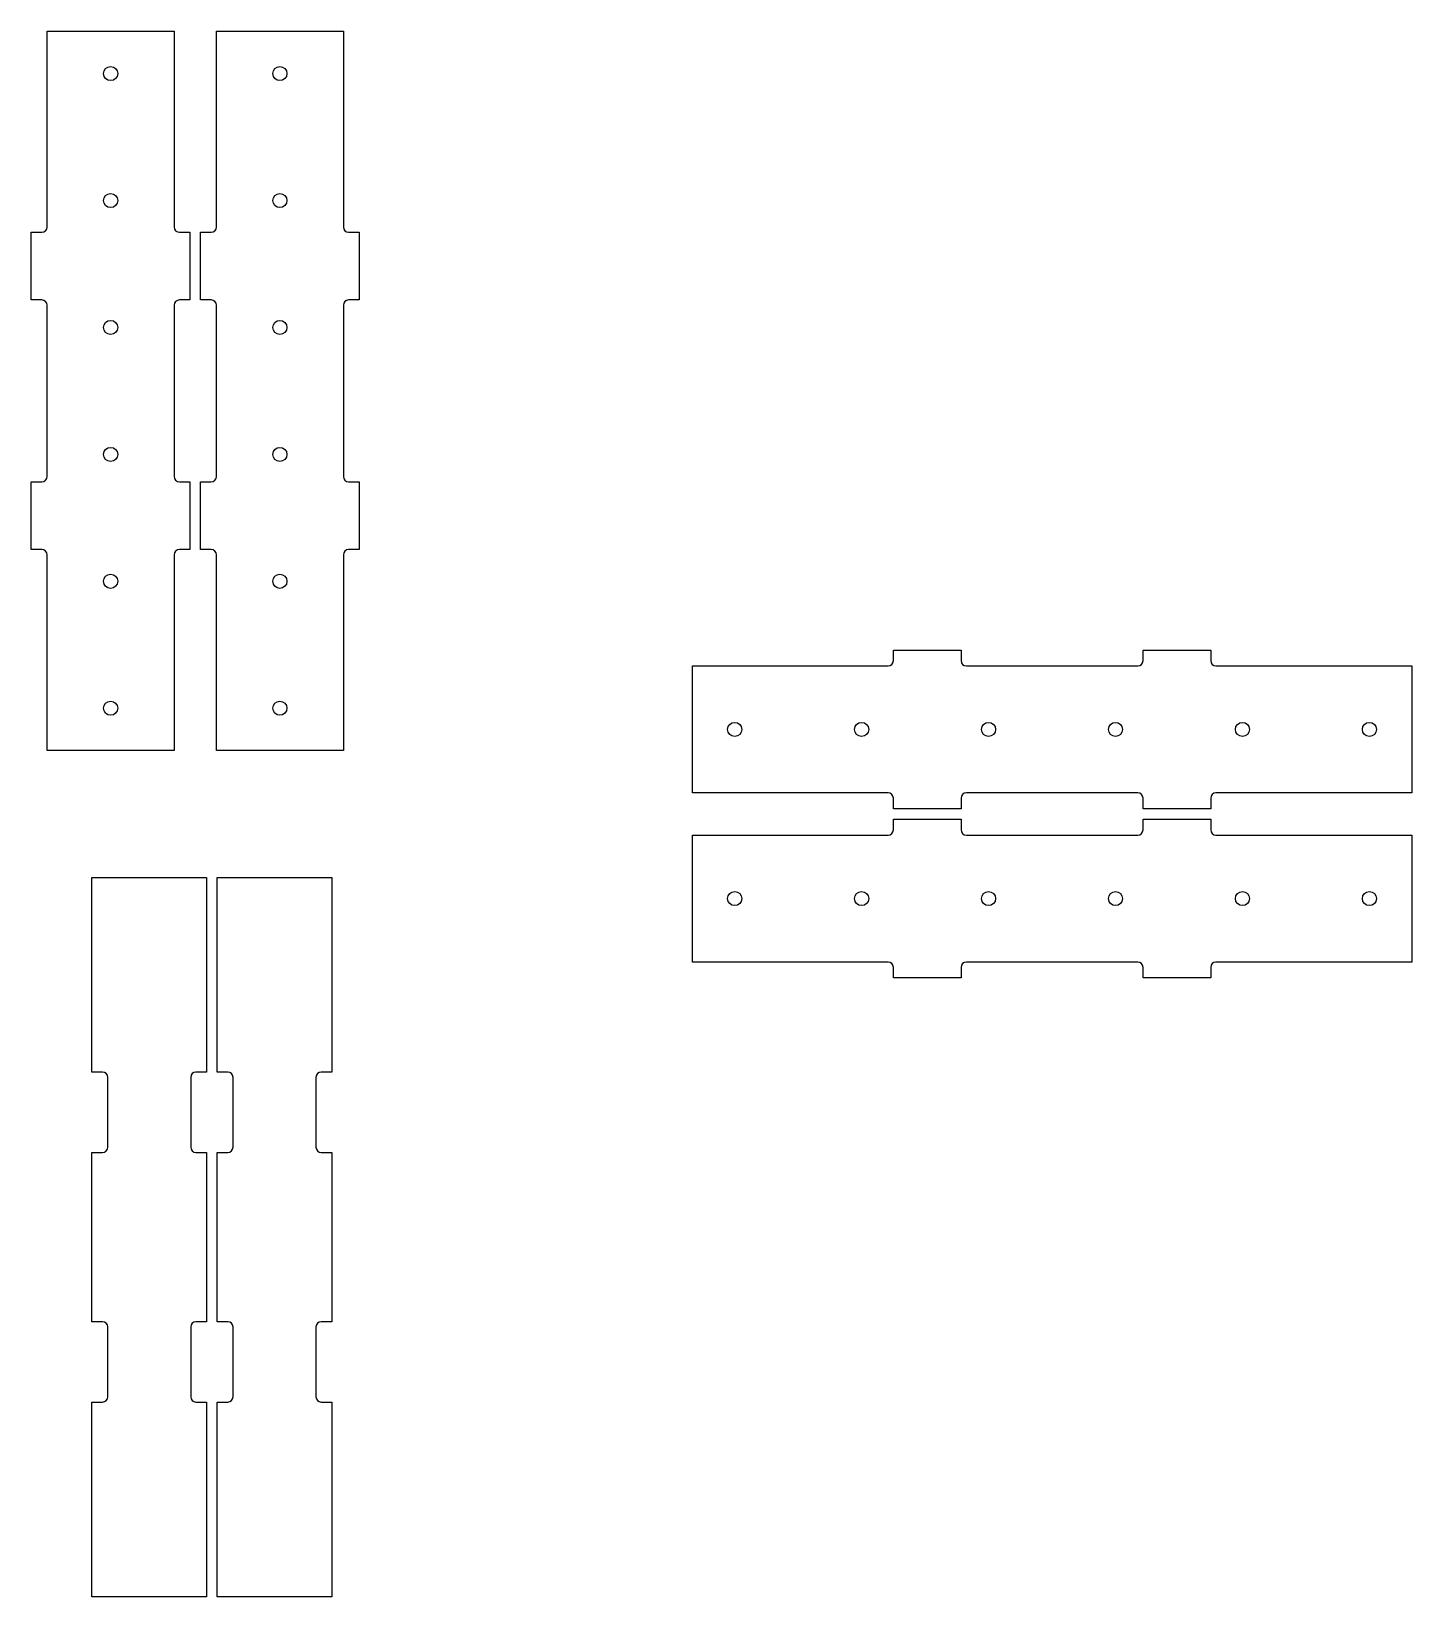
# Model space of a CAD drawing. Extents: x -420 to 2454, y -295 to 739.
# Drawn here: x 765.9 to 831.1, y -287.6 to -213.6 of the extents above; entities that cross this region are included whole.
import ezdxf

# ---------------------------------------------------------------- set-up
doc = ezdxf.new("R2010")
doc.units = 0
doc.layers.get('0').update_dxf_attribs({"linetype": 'CONTINUOUS'})
doc.layers.add('DRILLING', color=3, linetype='CONTINUOUS')

msp = doc.modelspace()

# ---------------------------------------------------------------- linework, layer by layer
for p, q in [((766.653, -222.884), (766.653, -213.634)), ((766.653, -213.634), (772.653, -213.634)), ((772.653, -213.634), (772.653, -222.884)), ((774.653, -222.884), (774.653, -213.634)), ((774.653, -213.634), (780.653, -213.634)), ((780.653, -213.634), (780.653, -222.884)), ((765.903, -226.334), (765.903, -223.134)), ((765.903, -223.134), (766.403, -223.134)), ((772.903, -223.134), (773.403, -223.134)), ((773.403, -223.134), (773.403, -226.334)), ((773.903, -226.334), (773.903, -223.134)), ((773.903, -223.134), (774.403, -223.134)), ((780.903, -223.134), (781.403, -223.134)), ((781.403, -223.134), (781.403, -226.334)), ((766.403, -226.334), (765.903, -226.334)), ((773.403, -226.334), (772.903, -226.334)), ((774.403, -226.334), (773.903, -226.334)), ((781.403, -226.334), (780.903, -226.334)), ((766.653, -234.684), (766.653, -226.584)), ((772.653, -226.584), (772.653, -234.684)), ((774.653, -234.684), (774.653, -226.584)), ((780.653, -226.584), (780.653, -234.684)), ((765.903, -238.134), (765.903, -234.934)), ((765.903, -234.934), (766.403, -234.934)), ((772.903, -234.934), (773.403, -234.934)), ((773.403, -234.934), (773.403, -238.134)), ((773.903, -238.134), (773.903, -234.934)), ((773.903, -234.934), (774.403, -234.934)), ((780.903, -234.934), (781.403, -234.934)), ((781.403, -234.934), (781.403, -238.134)), ((766.403, -238.134), (765.903, -238.134)), ((773.403, -238.134), (772.903, -238.134)), ((774.403, -238.134), (773.903, -238.134)), ((781.403, -238.134), (780.903, -238.134)), ((766.653, -247.634), (766.653, -238.384)), ((772.653, -238.384), (772.653, -247.634)), ((774.653, -247.634), (774.653, -238.384)), ((780.653, -238.384), (780.653, -247.634)), ((806.65, -243.384), (806.65, -242.884)), ((806.65, -242.884), (809.85, -242.884)), ((809.85, -242.884), (809.85, -243.384)), ((818.45, -243.384), (818.45, -242.884)), ((818.45, -242.884), (821.65, -242.884)), ((821.65, -242.884), (821.65, -243.384)), ((797.15, -243.634), (806.4, -243.634)), ((797.15, -249.634), (797.15, -243.634)), ((810.1, -243.634), (818.2, -243.634)), ((821.9, -243.634), (831.15, -243.634)), ((831.15, -243.634), (831.15, -249.634)), ((772.653, -247.634), (766.653, -247.634)), ((780.653, -247.634), (774.653, -247.634)), ((806.4, -249.634), (797.15, -249.634)), ((806.65, -250.384), (806.65, -249.884)), ((809.85, -249.884), (809.85, -250.384)), ((818.2, -249.634), (810.1, -249.634)), ((818.45, -250.384), (818.45, -249.884)), ((821.65, -249.884), (821.65, -250.384)), ((831.15, -249.634), (821.9, -249.634)), ((809.85, -250.384), (806.65, -250.384)), ((821.65, -250.384), (818.45, -250.384)), ((806.65, -251.384), (806.65, -250.884)), ((806.65, -250.884), (809.85, -250.884)), ((809.85, -250.884), (809.85, -251.384)), ((818.45, -251.384), (818.45, -250.884)), ((818.45, -250.884), (821.65, -250.884)), ((821.65, -250.884), (821.65, -251.384)), ((797.15, -251.634), (806.4, -251.634)), ((797.15, -257.634), (797.15, -251.634)), ((810.1, -251.634), (818.2, -251.634)), ((821.9, -251.634), (831.15, -251.634)), ((831.15, -251.634), (831.15, -257.634)), ((768.767, -253.634), (774.187, -253.634)), ((768.767, -262.834), (768.767, -253.634)), ((774.187, -253.634), (774.187, -262.834)), ((774.687, -253.634), (780.107, -253.634)), ((774.687, -262.834), (774.687, -253.634)), ((780.107, -253.634), (780.107, -262.834)), ((806.4, -257.634), (797.15, -257.634)), ((806.65, -258.384), (806.65, -257.884)), ((809.85, -257.884), (809.85, -258.384)), ((818.2, -257.634), (810.1, -257.634)), ((818.45, -258.384), (818.45, -257.884)), ((821.65, -257.884), (821.65, -258.384)), ((831.15, -257.634), (821.9, -257.634)), ((809.85, -258.384), (806.65, -258.384)), ((821.65, -258.384), (818.45, -258.384)), ((769.267, -262.834), (768.767, -262.834)), ((769.517, -266.384), (769.517, -263.084)), ((773.437, -263.084), (773.437, -266.384)), ((774.187, -262.834), (773.687, -262.834)), ((775.187, -262.834), (774.687, -262.834)), ((775.437, -266.384), (775.437, -263.084)), ((779.357, -263.084), (779.357, -266.384)), ((780.107, -262.834), (779.607, -262.834)), ((768.767, -274.634), (768.767, -266.634)), ((768.767, -266.634), (769.267, -266.634)), ((773.687, -266.634), (774.187, -266.634)), ((774.187, -266.634), (774.187, -274.634)), ((774.687, -274.634), (774.687, -266.634)), ((774.687, -266.634), (775.187, -266.634)), ((779.607, -266.634), (780.107, -266.634)), ((780.107, -266.634), (780.107, -274.634)), ((769.267, -274.634), (768.767, -274.634)), ((769.517, -278.184), (769.517, -274.884)), ((773.437, -274.884), (773.437, -278.184)), ((774.187, -274.634), (773.687, -274.634)), ((775.187, -274.634), (774.687, -274.634)), ((775.437, -278.184), (775.437, -274.884)), ((779.357, -274.884), (779.357, -278.184)), ((780.107, -274.634), (779.607, -274.634)), ((768.767, -287.634), (768.767, -278.434)), ((768.767, -278.434), (769.267, -278.434)), ((773.687, -278.434), (774.187, -278.434)), ((774.187, -278.434), (774.187, -287.634)), ((774.687, -287.634), (774.687, -278.434)), ((774.687, -278.434), (775.187, -278.434)), ((779.607, -278.434), (780.107, -278.434)), ((780.107, -278.434), (780.107, -287.634)), ((774.187, -287.634), (768.767, -287.634)), ((780.107, -287.634), (774.687, -287.634))]:
    msp.add_line(p, q)
for centre, start, end in [((766.403, -222.884), 270, 0), ((772.903, -222.884), 180, 270), ((774.403, -222.884), 270, 0), ((780.903, -222.884), 180, 270), ((766.403, -226.584), 0, 90), ((772.903, -226.584), 90, 180), ((774.403, -226.584), 0, 90), ((780.903, -226.584), 90, 180), ((766.403, -234.684), 270, 0), ((772.903, -234.684), 180, 270), ((774.403, -234.684), 270, 0), ((780.903, -234.684), 180, 270), ((766.403, -238.384), 0, 90), ((772.903, -238.384), 90, 180), ((774.403, -238.384), 0, 90), ((780.903, -238.384), 90, 180), ((806.4, -243.384), 270, 0), ((810.1, -243.384), 180, 270), ((818.2, -243.384), 270, 0), ((821.9, -243.384), 180, 270), ((806.4, -249.884), 0, 90), ((810.1, -249.884), 90, 180), ((818.2, -249.884), 0, 90), ((821.9, -249.884), 90, 180), ((806.4, -251.384), 270, 0), ((810.1, -251.384), 180, 270), ((818.2, -251.384), 270, 0), ((821.9, -251.384), 180, 270), ((806.4, -257.884), 0, 90), ((810.1, -257.884), 90, 180), ((818.2, -257.884), 0, 90), ((821.9, -257.884), 90, 180), ((769.267, -263.084), 0, 90), ((773.687, -263.084), 90, 180), ((775.187, -263.084), 0, 90), ((779.607, -263.084), 90, 180), ((769.267, -266.384), 270, 0), ((773.687, -266.384), 180, 270), ((775.187, -266.384), 270, 0), ((779.607, -266.384), 180, 270), ((769.267, -274.884), 0, 90), ((773.687, -274.884), 90, 180), ((775.187, -274.884), 0, 90), ((779.607, -274.884), 90, 180), ((769.267, -278.184), 270, 0), ((773.687, -278.184), 180, 270), ((775.187, -278.184), 270, 0), ((779.607, -278.184), 180, 270)]:
    msp.add_arc(centre, 0.25, start, end)
at = {"layer": 'DRILLING'}
for centre in [(769.653, -215.634), (777.653, -215.634), (769.653, -221.634), (777.653, -221.634), (769.653, -227.634), (777.653, -227.634), (769.653, -233.634), (777.653, -233.634), (769.653, -239.634), (777.653, -239.634), (769.653, -245.634), (777.653, -245.634), (799.15, -246.634), (805.15, -246.634), (811.15, -246.634), (817.15, -246.634), (823.15, -246.634), (829.15, -246.634), (799.15, -254.634), (805.15, -254.634), (811.15, -254.634), (817.15, -254.634), (823.15, -254.634), (829.15, -254.634)]:
    msp.add_circle(centre, 0.333, dxfattribs=at)

doc.saveas('drawing.dxf')
